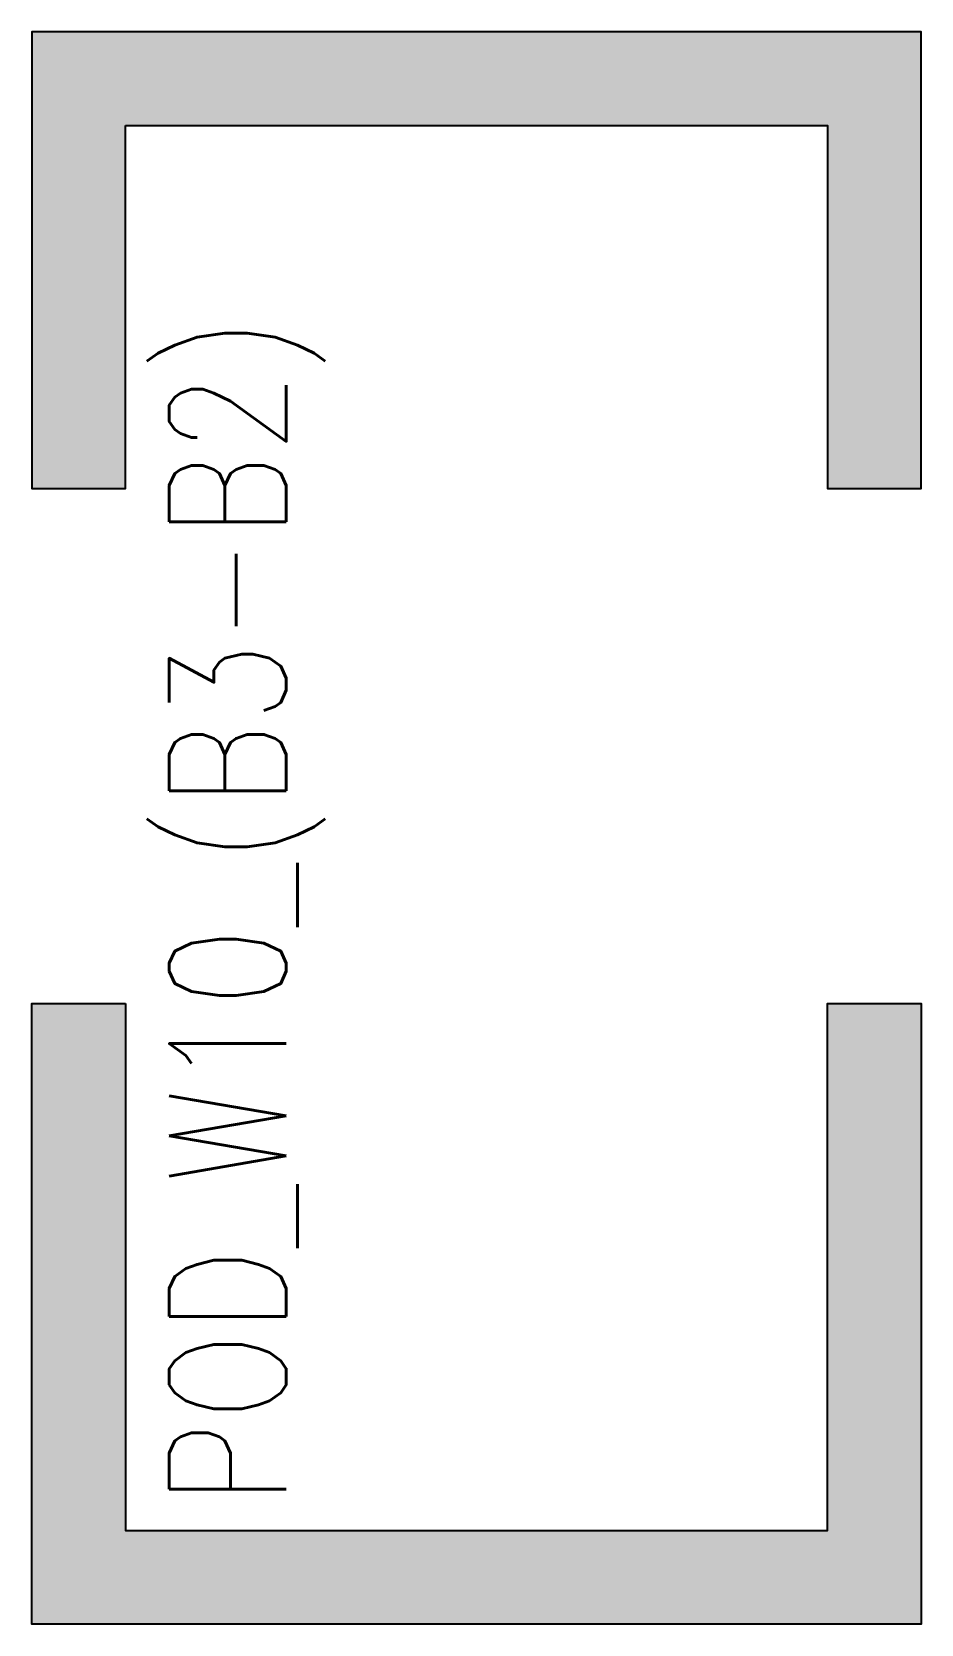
# Model space of a CAD drawing. Header units: millimetres. Extents: x 112500 to 114400, y 43700 to 47100.
import ezdxf

# ---------------------------------------------------------------- set-up
doc = ezdxf.new("R2010")
doc.units = ezdxf.units.MM
doc.header["$MEASUREMENT"] = 0
doc.layers.get('Defpoints').update_dxf_attribs({"color": 151, "lineweight": 9})
doc.layers.add('NDC_S_HATCH COLUMN AND WALL', color=251, linetype='Continuous', lineweight=13)
doc.layers.add('NDC_S_WALL', color=6, linetype='Continuous', lineweight=25)
doc.styles.add('NDC_BAR 2', font='romans.shx', dxfattribs={"width": 0.8})

msp = doc.modelspace()

# ---------------------------------------------------------------- hatches: boundary and pattern name
at = {"layer": 'NDC_S_HATCH COLUMN AND WALL'}
h = msp.add_hatch(color=256, dxfattribs=at)
h.dxf.hatch_style = 1
h.paths.add_polyline_path([(114400, 47100), (112500, 47100), (112500, 46125), (112700, 46125), (112700, 46900), (114200, 46900), (114200, 46125), (114400, 46125)])
h.paths.add_polyline_path([(112700, 45025), (112500, 45025), (112500, 43700), (114400, 43700), (114400, 45025), (114200, 45025), (114200, 43900), (112700, 43900)])

# ---------------------------------------------------------------- linework, layer by layer
at = {"layer": 'NDC_S_WALL'}
msp.add_lwpolyline([(112700, 46900), (114200, 46900), (114200, 46125), (114400, 46125), (114400, 47100), (112500, 47100), (112500, 46125), (112700, 46125)], close=True, dxfattribs=at)
at = {"layer": 'NDC_S_WALL', "ltscale": 10}
msp.add_lwpolyline([(112700, 45025), (112700, 43900), (114200, 43900), (114200, 45025), (114400, 45025), (114400, 43700), (112500, 43700), (112500, 45025)], close=True, dxfattribs=at)

# ---------------------------------------------------------------- texts
at = {"layer": 'Defpoints', "style": 'NDC_BAR 2', "width": 0.8}
msp.add_text('POD_W10_(B3-B2)', height=250, rotation=90, dxfattribs=at).set_placement((113043.6, 43954))

doc.saveas('drawing.dxf')
